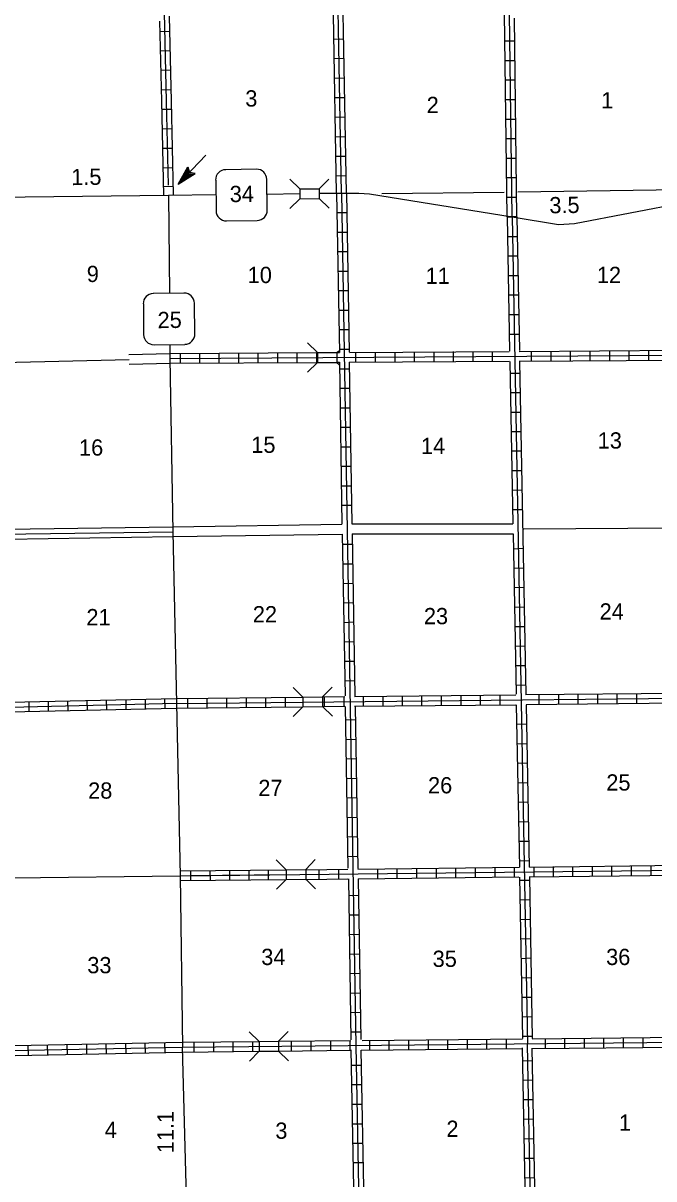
# Model space of a CAD drawing. Extents: x 1826985 to 2172499, y 15894647 to 16271025.
# Drawn here: x 1985611 to 2005001, y 15959443 to 15994986 of the extents above; entities that cross this region are included whole.
import ezdxf

# ---------------------------------------------------------------- set-up
doc = ezdxf.new("R2010")
doc.units = 0
for name, color, linetype in [('L11', 7, 'Continuous'), ('L13', 7, 'Continuous'), ('L14', 7, 'Continuous'), ('L18', 7, 'Continuous'), ('L28', 7, 'Continuous'), ('L3', 7, 'Continuous'), ('L8', 7, 'Continuous'), ('L9', 7, 'Continuous')]:
    doc.layers.add(name, color=color, linetype=linetype)

msp = doc.modelspace()

# ---------------------------------------------------------------- linework, layer by layer
at = {"layer": 'L11'}
for p, q in [((1988863, 15984794), (1990122, 15984827)), ((1988870, 15984494), (1990130, 15984527)), ((1985096, 15979420), (1990215, 15979494)), ((1990217, 15979494), (1995413, 15979574)), ((1995714, 15979584), (2000666, 15979584)), ((1985096, 15979120), (1990219, 15979194)), ((1990222, 15979194), (1995423, 15979274)), ((1995724, 15979284), (2000672, 15979284))]:
    msp.add_line(p, q, dxfattribs=at)
at = {"layer": 'L13'}
for p, q in [((1996638, 15989743), (2000397, 15989790)), ((2000814, 15989801), (2005782, 15989869)), ((1984981, 15984544), (1988867, 15984644)), ((2001004, 15979436), (2005956, 15979468)), ((1985281, 15968702), (1990434, 15968765))]:
    msp.add_line(p, q, dxfattribs=at)
at = {"layer": 'L18'}
for p, q in [((1994114, 15989885), (1993808, 15990186)), ((1994716, 15989890), (1995006, 15990191)), ((1994114, 15989885), (1994716, 15989890)), ((1994114, 15989885), (1994114, 15989584)), ((1994716, 15989890), (1994716, 15989595)), ((1994114, 15989584), (1993813, 15989283)), ((1994114, 15989584), (1994716, 15989595)), ((1994716, 15989595), (1995017, 15989294)), ((1994658, 15984853), (1994357, 15985149)), ((1994658, 15984853), (1994658, 15984552)), ((1994658, 15984853), (1995254, 15984853)), ((1995254, 15984853), (1995312, 15984911)), ((1995254, 15984853), (1995254, 15984552)), ((1994658, 15984552), (1994357, 15984251)), ((1994658, 15984552), (1995254, 15984552)), ((1995254, 15984552), (1995323, 15984484)), ((1994214, 15974261), (1993908, 15974557)), ((1994816, 15974267), (1995106, 15974568)), ((1994214, 15974261), (1994816, 15974267)), ((1994214, 15974261), (1994214, 15973960)), ((1994816, 15974267), (1994816, 15973966)), ((1994214, 15973960), (1993913, 15973659)), ((1994214, 15973960), (1994816, 15973966)), ((1994816, 15973966), (1995117, 15973670)), ((1993697, 15968950), (1993390, 15969251)), ((1994299, 15968960), (1994589, 15969261)), ((1993697, 15968649), (1993396, 15968353)), ((1993697, 15968950), (1994299, 15968960)), ((1993697, 15968950), (1993697, 15968649)), ((1993697, 15968649), (1994299, 15968659)), ((1994299, 15968960), (1994299, 15968659)), ((1994299, 15968659), (1994600, 15968358)), ((1992862, 15963670), (1992556, 15963965)), ((1992862, 15963670), (1993464, 15963675)), ((1992862, 15963670), (1992862, 15963369)), ((1993464, 15963675), (1993755, 15963976)), ((1993464, 15963675), (1993464, 15963374)), ((1992862, 15963369), (1992567, 15963068)), ((1992862, 15963369), (1993464, 15963374)), ((1993464, 15963374), (1993765, 15963078))]:
    msp.add_line(p, q, dxfattribs=at)
at = {"layer": 'L28'}
for p, q in [((1990381, 15990033), (1991226, 15990920)), ((1990381, 15990033), (1990671, 15990566)), ((1990381, 15990033), (1990898, 15990360)), ((1990434, 15990107), (1990671, 15990535)), ((1990434, 15990075), (1990851, 15990344)), ((1990481, 15990149), (1990671, 15990508)), ((1990481, 15990128), (1990830, 15990350)), ((1990523, 15990207), (1990692, 15990476)), ((1990534, 15990175), (1990798, 15990350)), ((1990566, 15990228), (1990671, 15990344)), ((1990571, 15990244), (1990698, 15990450)), ((1990592, 15990228), (1990766, 15990360)), ((1990597, 15990260), (1990671, 15990344)), ((1990640, 15990323), (1990698, 15990434)), ((1990650, 15990302), (1990729, 15990366)), ((1990666, 15990350), (1990708, 15990392)), ((1990671, 15990566), (1990724, 15990392)), ((1990698, 15990350), (1990724, 15990376)), ((1990898, 15990360), (1990724, 15990392))]:
    msp.add_line(p, q, dxfattribs=at)
at = {"layer": 'L3'}
for p, q in [((1992783, 15990492), (1991838, 15990476)), ((1991532, 15990160), (1991542, 15989209)), ((1993116, 15989236), (1993105, 15990186)), ((1991865, 15988903), (1992804, 15988919)), ((1990555, 15986685), (1989615, 15986670)), ((1989309, 15986353), (1989314, 15985402)), ((1990888, 15985423), (1990883, 15986374)), ((1989642, 15985091), (1990582, 15985107))]:
    msp.add_line(p, q, dxfattribs=at)
for points in [[(1982816, 15989632), (1983720, 15989636), (1984441, 15989632), (1984784, 15989632), (1990080, 15989695), (1991521, 15989711)], [(1990080, 15989695), (1990106, 15986675)], [(1993100, 15989727), (1994114, 15989743)], [(1994721, 15989753), (1995397, 15989758), (1995930, 15989758), (1996257, 15989732), (2000640, 15989024), (2002065, 15988792)], [(2002065, 15988792), (2002556, 15988819), (2005983, 15989479), (2008090, 15989875), (2008190, 15989885)], [(1990122, 15985101), (1990122, 15984674), (1990217, 15979341), (1990323, 15974066), (1990434, 15968765), (1990508, 15963490)], [(1990788, 15950649), (1990756, 15952835), (1990650, 15958115), (1990508, 15963490)]]:
    msp.add_lwpolyline(points, dxfattribs=at)
for centre, start, end in [((1991842, 15990163), 90.808, 180.808), ((1992787, 15990177), 0.808, 90.808), ((1991856, 15989219), 180.808, 270.808), ((1992801, 15989232), 270.808, 0.808), ((1989617, 15986355), 90.808, 180.808), ((1990562, 15986368), 0.808, 90.808), ((1989631, 15985410), 180.808, 270.808), ((1990576, 15985424), 270.808, 0.808)]:
    msp.add_arc(centre, 315, start, end, dxfattribs=at)
at = {"layer": 'L8'}
for p, q in [((1989821, 15994732), (1990122, 15994743)), ((1995164, 15994495), (1995465, 15994500)), ((2000724, 15994426), (2000423, 15994426)), ((1989842, 15994136), (1990138, 15994141)), ((1995175, 15993893), (1995471, 15993903)), ((1989848, 15993534), (1990149, 15993544)), ((2000729, 15993824), (2000434, 15993824)), ((1995180, 15993291), (1995481, 15993301)), ((2000740, 15993227), (2000439, 15993227)), ((1989864, 15992932), (1990164, 15992942)), ((1995196, 15992694), (1995497, 15992699)), ((2000751, 15992625), (2000450, 15992625)), ((1989879, 15992335), (1990180, 15992340)), ((1995207, 15992092), (1995508, 15992103)), ((1989890, 15991733), (1990191, 15991744)), ((2000756, 15992024), (2000455, 15992024)), ((1995217, 15991490), (1995513, 15991501)), ((2000766, 15991427), (2000465, 15991427)), ((1989906, 15991136), (1990207, 15991142)), ((1995233, 15990894), (1995529, 15990899)), ((2000766, 15990825), (2000465, 15990825)), ((1989922, 15990535), (1990223, 15990545)), ((1989937, 15989959), (1990238, 15989970)), ((1995238, 15990292), (1995539, 15990302)), ((2000772, 15990228), (2000471, 15990228)), ((1995249, 15989758), (1995333, 15984853)), ((1995397, 15989758), (1995840, 15963543)), ((1995550, 15989758), (1995629, 15984869)), ((2000782, 15989626), (2000481, 15989626)), ((1995254, 15989162), (1995555, 15989162)), ((2000788, 15989024), (2000492, 15989024)), ((2000492, 15989024), (2000788, 15989024)), ((2000492, 15989024), (2000566, 15984901)), ((2000640, 15989024), (2001115, 15963590)), ((2000788, 15989024), (2000867, 15984917)), ((1995265, 15988560), (1995566, 15988560)), ((2000497, 15988428), (2000798, 15988428)), ((1995281, 15987958), (1995582, 15987958)), ((2000513, 15987826), (2000814, 15987826)), ((1995291, 15987361), (1995592, 15987361)), ((2000524, 15987224), (2000824, 15987224)), ((1995296, 15986759), (1995597, 15986759)), ((2000529, 15986627), (2000830, 15986627)), ((1995307, 15986157), (1995608, 15986157)), ((2000550, 15986025), (2000846, 15986025)), ((1995312, 15985561), (1995613, 15985561)), ((2000555, 15985423), (2000856, 15985423)), ((1990122, 15984827), (1994658, 15984853)), ((1990122, 15984674), (2006030, 15984774)), ((1990434, 15984827), (1990434, 15984526)), ((1991030, 15984832), (1991030, 15984536)), ((1991632, 15984832), (1991632, 15984536)), ((1992229, 15984843), (1992229, 15984542)), ((1992831, 15984843), (1992831, 15984542)), ((1993433, 15984843), (1993433, 15984542)), ((1994029, 15984853), (1994029, 15984552)), ((1994631, 15984853), (1994631, 15984552)), ((1995254, 15984858), (1995339, 15984858)), ((1995333, 15984959), (1995629, 15984959)), ((1995640, 15984858), (2000550, 15984890)), ((1995830, 15984858), (1995830, 15984558)), ((1996432, 15984869), (1996432, 15984568)), ((1997034, 15984869), (1997034, 15984568)), ((1997630, 15984874), (1997630, 15984573)), ((1998232, 15984874), (1998232, 15984573)), ((1998829, 15984885), (1998829, 15984584)), ((1999431, 15984885), (1999431, 15984584)), ((2000032, 15984885), (2000032, 15984584)), ((2000856, 15984890), (2005888, 15984927)), ((2001231, 15984890), (2001231, 15984594)), ((2001833, 15984901), (2001833, 15984600)), ((2002430, 15984901), (2002430, 15984600)), ((2003031, 15984911), (2003031, 15984610)), ((2003633, 15984911), (2003633, 15984610)), ((2004230, 15984917), (2004230, 15984616)), ((2004832, 15984917), (2004832, 15984616)), ((1990122, 15984526), (1994658, 15984552)), ((1995254, 15984558), (1995333, 15984558)), ((1995333, 15984558), (1995413, 15979574)), ((1995339, 15984357), (1995640, 15984357)), ((1995629, 15984558), (2000555, 15984594)), ((1995629, 15984558), (1995714, 15979584)), ((2000571, 15984584), (2000666, 15979584)), ((2000856, 15984594), (2005888, 15984626)), ((2000872, 15984584), (2001062, 15974335)), ((2000582, 15984225), (2000883, 15984225)), ((1995349, 15983760), (1995650, 15983760)), ((2000592, 15983628), (2000888, 15983628)), ((1995355, 15983158), (1995656, 15983158)), ((2000597, 15983026), (2000898, 15983026)), ((1995376, 15982562), (1995671, 15982562)), ((2000613, 15982424), (2000914, 15982424)), ((1995381, 15981960), (1995682, 15981960)), ((2000624, 15981828), (2000925, 15981828)), ((1995392, 15981358), (1995687, 15981358)), ((2000629, 15981226), (2000930, 15981226)), ((1995397, 15980761), (1995698, 15980761)), ((2000650, 15980624), (2000946, 15980634)), ((1995407, 15980159), (1995708, 15980159)), ((2000656, 15980027), (2000956, 15980032)), ((1995423, 15979274), (1995508, 15974293)), ((1995434, 15978961), (1995729, 15978961)), ((1995724, 15979284), (1995809, 15974293)), ((2000672, 15979284), (2000766, 15974351)), ((2000682, 15978823), (2000983, 15978834)), ((1995439, 15978359), (1995740, 15978359)), ((2000687, 15978227), (2000988, 15978232)), ((1995450, 15977757), (1995751, 15977767)), ((2000708, 15977625), (2001004, 15977635)), ((1995455, 15977160), (1995756, 15977165)), ((2000714, 15977028), (2001015, 15977033)), ((1995471, 15976558), (1995772, 15976569)), ((2000724, 15976426), (2001025, 15976432)), ((1995481, 15975962), (1995782, 15975967)), ((2000740, 15975824), (2001041, 15975835)), ((1995492, 15975360), (1995788, 15975365)), ((2000751, 15975228), (2001046, 15975233)), ((1995497, 15974758), (1995798, 15974768)), ((1990323, 15974066), (2032662, 15974499)), ((1995798, 15974277), (2000756, 15974325)), ((2000756, 15974626), (2001057, 15974636)), ((2001057, 15974335), (2006099, 15974383)), ((2001463, 15974335), (2001463, 15974034)), ((2002065, 15974335), (2002065, 15974034)), ((2002667, 15974341), (2002667, 15974045)), ((2003264, 15974351), (2003264, 15974050)), ((2003866, 15974362), (2003866, 15974061)), ((2004462, 15974362), (2004462, 15974061)), ((1985196, 15974103), (1990323, 15974219)), ((1985799, 15973818), (1985792, 15974116)), ((1986395, 15973831), (1986388, 15974129)), ((1986992, 15973845), (1986985, 15974143)), ((1987588, 15973858), (1987581, 15974156)), ((1988185, 15973872), (1988178, 15974170)), ((1988781, 15973885), (1988774, 15974183)), ((1989377, 15973899), (1989371, 15974197)), ((1989974, 15973912), (1989967, 15974210)), ((1990323, 15974219), (1994214, 15974261)), ((1990666, 15974219), (1990666, 15973918)), ((1991263, 15974224), (1991263, 15973923)), ((1991865, 15974235), (1991865, 15973934)), ((1992466, 15974240), (1992466, 15973945)), ((1993063, 15974240), (1993063, 15973945)), ((1993665, 15974251), (1993665, 15973950)), ((1994816, 15974267), (1995497, 15974277)), ((1994816, 15973966), (1995497, 15973976)), ((1994864, 15974267), (1994864, 15973966)), ((1995465, 15974267), (1995465, 15973966)), ((1995798, 15973976), (2000756, 15974024)), ((1996067, 15974277), (1996067, 15973976)), ((1996664, 15974283), (1996664, 15973982)), ((1997266, 15974293), (1997266, 15973992)), ((1997862, 15974293), (1997862, 15973992)), ((1998464, 15974298), (1998464, 15974003)), ((1999066, 15974309), (1999066, 15974008)), ((1999663, 15974309), (1999663, 15974008)), ((2000265, 15974319), (2000265, 15974019)), ((2000772, 15974019), (2000867, 15969034)), ((2001073, 15974034), (2006099, 15974082)), ((2001073, 15974024), (2001162, 15969034)), ((1985196, 15973803), (1990330, 15973919)), ((1990323, 15973918), (1994209, 15973960)), ((1995513, 15973966), (1995597, 15969002)), ((1995814, 15973966), (1995898, 15968987)), ((1995524, 15973559), (1995824, 15973570)), ((2000782, 15973427), (2001083, 15973432)), ((1995529, 15972957), (1995830, 15972968)), ((2000788, 15972825), (2001088, 15972836)), ((1995539, 15972361), (1995840, 15972366)), ((2000809, 15972223), (2001104, 15972234)), ((1995550, 15971759), (1995846, 15971769)), ((2000814, 15971627), (2001115, 15971632)), ((1995566, 15971157), (1995867, 15971167)), ((2000824, 15971025), (2001125, 15971035)), ((1995571, 15970560), (1995872, 15970565)), ((2000840, 15970428), (2001141, 15970433)), ((1995582, 15969958), (1995883, 15969969)), ((2000846, 15969826), (2001147, 15969831)), ((1995592, 15969362), (1995888, 15969367)), ((1994114, 15968802), (2032773, 15969240)), ((1995898, 15968966), (2000867, 15969024)), ((1997715, 15968691), (1997715, 15968992)), ((1998317, 15968702), (1998317, 15969002)), ((1998913, 15968707), (1998913, 15969008)), ((1999515, 15968707), (1999515, 15969008)), ((2000117, 15968717), (2000117, 15969018)), ((2000714, 15968728), (2000714, 15969024)), ((2000856, 15969224), (2001157, 15969235)), ((2001173, 15969034), (2006189, 15969092)), ((2001316, 15968733), (2001316, 15969034)), ((2001912, 15968744), (2001912, 15969045)), ((2002514, 15968749), (2002514, 15969050)), ((2003116, 15968749), (2003116, 15969050)), ((2003713, 15968760), (2003713, 15969061)), ((2004314, 15968765), (2004314, 15969066)), ((2004916, 15968775), (2004916, 15969076)), ((1990434, 15968918), (1993691, 15968950)), ((1990434, 15968617), (1993697, 15968649)), ((1990758, 15968920), (1990761, 15968622)), ((1990759, 15968771), (1993693, 15968800)), ((1991355, 15968926), (1991357, 15968628)), ((1991951, 15968932), (1991954, 15968634)), ((1992548, 15968938), (1992551, 15968639)), ((1993144, 15968944), (1993147, 15968645)), ((1994299, 15968950), (1995597, 15968966)), ((1994299, 15968649), (1995597, 15968670)), ((1994716, 15968659), (1994716, 15968960)), ((1995312, 15968670), (1995312, 15968966)), ((1995608, 15968675), (1995687, 15963717)), ((1995909, 15968675), (1995988, 15963733)), ((1995914, 15968670), (2000846, 15968728)), ((1996516, 15968675), (1996516, 15968976)), ((1997113, 15968686), (1997113, 15968987)), ((2000872, 15968717), (2000967, 15963759)), ((2001162, 15968733), (2011421, 15968849)), ((2001173, 15968733), (2001263, 15963759)), ((2000872, 15968628), (2001173, 15968633)), ((1995613, 15968158), (1995914, 15968168)), ((2000883, 15968026), (2001184, 15968036)), ((1995624, 15967561), (1995925, 15967566)), ((2000888, 15967424), (2001189, 15967434)), ((1995629, 15966959), (1995930, 15966970)), ((2000904, 15966827), (2001205, 15966832)), ((1995640, 15966357), (1995941, 15966368)), ((2000914, 15966225), (2001215, 15966236)), ((1995656, 15965761), (1995956, 15965766)), ((2000925, 15965623), (2001220, 15965634)), ((1995666, 15965159), (1995967, 15965169)), ((2000941, 15965027), (2001242, 15965032)), ((1995671, 15964557), (1995972, 15964567)), ((2000946, 15964425), (2001247, 15964435)), ((1990508, 15963490), (2032857, 15963934)), ((1990508, 15963643), (1992862, 15963670)), ((1992657, 15963670), (1992657, 15963369)), ((1993464, 15963675), (1995682, 15963701)), ((1993855, 15963675), (1993855, 15963374)), ((1994457, 15963685), (1994457, 15963384)), ((1995059, 15963691), (1995059, 15963390)), ((1995656, 15963691), (1995656, 15963390)), ((1995682, 15963960), (1995983, 15963965)), ((1996030, 15963701), (2000967, 15963749)), ((1996257, 15963701), (1996257, 15963400)), ((1996854, 15963707), (1996854, 15963411)), ((1997456, 15963717), (1997456, 15963416)), ((1998058, 15963717), (1998058, 15963416)), ((1998654, 15963728), (1998654, 15963427)), ((1999256, 15963733), (1999256, 15963432)), ((1999858, 15963744), (1999858, 15963443)), ((2000455, 15963744), (2000455, 15963443)), ((2000956, 15963828), (2001257, 15963833)), ((2001263, 15963749), (2011537, 15963860)), ((2001659, 15963759), (2001659, 15963458)), ((2002255, 15963770), (2002255, 15963469)), ((2002857, 15963770), (2002857, 15963469)), ((2003454, 15963775), (2003454, 15963474)), ((2004056, 15963786), (2004056, 15963485)), ((2004658, 15963791), (2004658, 15963490)), ((1985772, 15963252), (1985766, 15963548)), ((1986374, 15963268), (1986363, 15963569)), ((1986975, 15963274), (1986965, 15963575)), ((1987572, 15963284), (1987567, 15963585)), ((1988174, 15963300), (1988163, 15963601)), ((1988776, 15963311), (1988765, 15963612)), ((1989372, 15963316), (1989367, 15963617)), ((1989974, 15963332), (1989964, 15963633)), ((1990508, 15963342), (1992862, 15963369)), ((1990856, 15963643), (1990856, 15963342)), ((1991458, 15963648), (1991458, 15963353)), ((1992055, 15963659), (1992055, 15963358)), ((1993464, 15963374), (1995682, 15963400)), ((1995687, 15963416), (1995785, 15958203)), ((1995840, 15963543), (1996442, 15931815)), ((1995988, 15963400), (1996089, 15958358)), ((1995999, 15963400), (2000946, 15963453)), ((2001057, 15958490), (2000967, 15963469)), ((2001717, 15931873), (2001115, 15963590)), ((2001263, 15963453), (2006279, 15963501)), ((2001361, 15958340), (2001263, 15963458)), ((2001273, 15963078), (2000972, 15963068)), ((1995698, 15962941), (1995999, 15962941)), ((1995714, 15962344), (1996015, 15962344)), ((2001289, 15962476), (2000988, 15962466)), ((1995724, 15961742), (1996025, 15961742)), ((2001300, 15961874), (2000999, 15961869)), ((2001305, 15961278), (2001004, 15961267)), ((1995729, 15961140), (1996030, 15961140)), ((1995751, 15960544), (1996046, 15960544)), ((2001321, 15960676), (2001025, 15960665)), ((1995756, 15959942), (1996057, 15959942)), ((2001331, 15960074), (2001030, 15960069)), ((2001342, 15959477), (2001041, 15959467))]:
    msp.add_line(p, q, dxfattribs=at)
for points in [[(1995397, 15989758), (1995207, 16000450), (1995091, 16005720), (1995064, 16011000), (1994959, 16016275), (1994916, 16021560), (1994842, 16026893)], [(2000640, 15989024), (2000566, 15995287), (2000508, 16000524), (2000423, 16005810), (2000349, 16011127), (2000296, 16013804), (2000291, 16016417), (2000191, 16021719)], [(1990080, 15990001), (1990022, 15992583), (1989842, 16000303), (1989800, 16005620), (1989747, 16010937)], [(2000492, 15989024), (2000413, 15995287), (2000355, 16000350)], [(1995550, 15989758), (1995355, 16000266)], [(1989937, 15989684), (1989874, 15992583), (1989816, 15995045)], [(1990238, 15989711), (1990175, 15992583), (1990113, 15995195)], [(1995249, 15989758), (1995151, 15995253)], [(2000788, 15989024), (2000713, 15995134)], [(1985199, 15973953), (1990326, 15974069)], [(1969573, 15963226), (1974747, 15963316), (1979948, 15963326), (1985217, 15963390), (1990508, 15963490)], [(1985349, 15963543), (1990508, 15963643)], [(1985365, 15963242), (1990508, 15963342)]]:
    msp.add_lwpolyline(points, dxfattribs=at)
at = {"layer": 'L9'}
for p, q in [((1984948, 15979267), (1990217, 15979341)), ((1990434, 15968765), (1994114, 15968802))]:
    msp.add_line(p, q, dxfattribs=at)

# ---------------------------------------------------------------- texts
at = {"layer": 'L14'}
for s, p in [('3', (1992440, 15992420)), ('1', (2003380, 15992361)), ('2', (1998016, 15992219)), ('9', (1987567, 15987023)), ('10', (1992514, 15986992)), ('12', (2003248, 15986992)), ('11', (1997984, 15986965)), ('16', (1987329, 15981685)), ('15', (1992625, 15981770)), ('14', (1997841, 15981733)), ('13', (2003274, 15981902)), ('21', (1987556, 15976468)), ('22', (1992672, 15976558)), ('23', (1997931, 15976500)), ('24', (2003332, 15976643)), ('25', (2003538, 15971384)), ('28', (1987609, 15971136)), ('27', (1992841, 15971215)), ('26', (1998058, 15971299)), ('34', (1992931, 15966019)), ('36', (2003533, 15966019)), ('33', (1987583, 15965766)), ('35', (1998200, 15965961)), ('4', (1988121, 15960702)), ('3', (1993364, 15960676)), ('2', (1998623, 15960734)), ('1', (2003929, 15960924))]:
    msp.add_text(s, height=500, rotation=360, dxfattribs=at).set_placement(p)
at = {"layer": 'L28'}
for s, rotation, p in [('1.5', 0.8069, (1987092, 15990001)), ('3.5', 0.8069, (2001791, 15989135)), ('11.1', 90, (1990238, 15960232))]:
    msp.add_text(s, height=500, rotation=rotation, dxfattribs=at).set_placement(p)
at = {"layer": 'L3'}
for s, p in [('34', (1991965, 15989479)), ('25', (1989747, 15985603))]:
    msp.add_text(s, height=500, rotation=0.8069, dxfattribs=at).set_placement(p)

doc.saveas('drawing.dxf')
